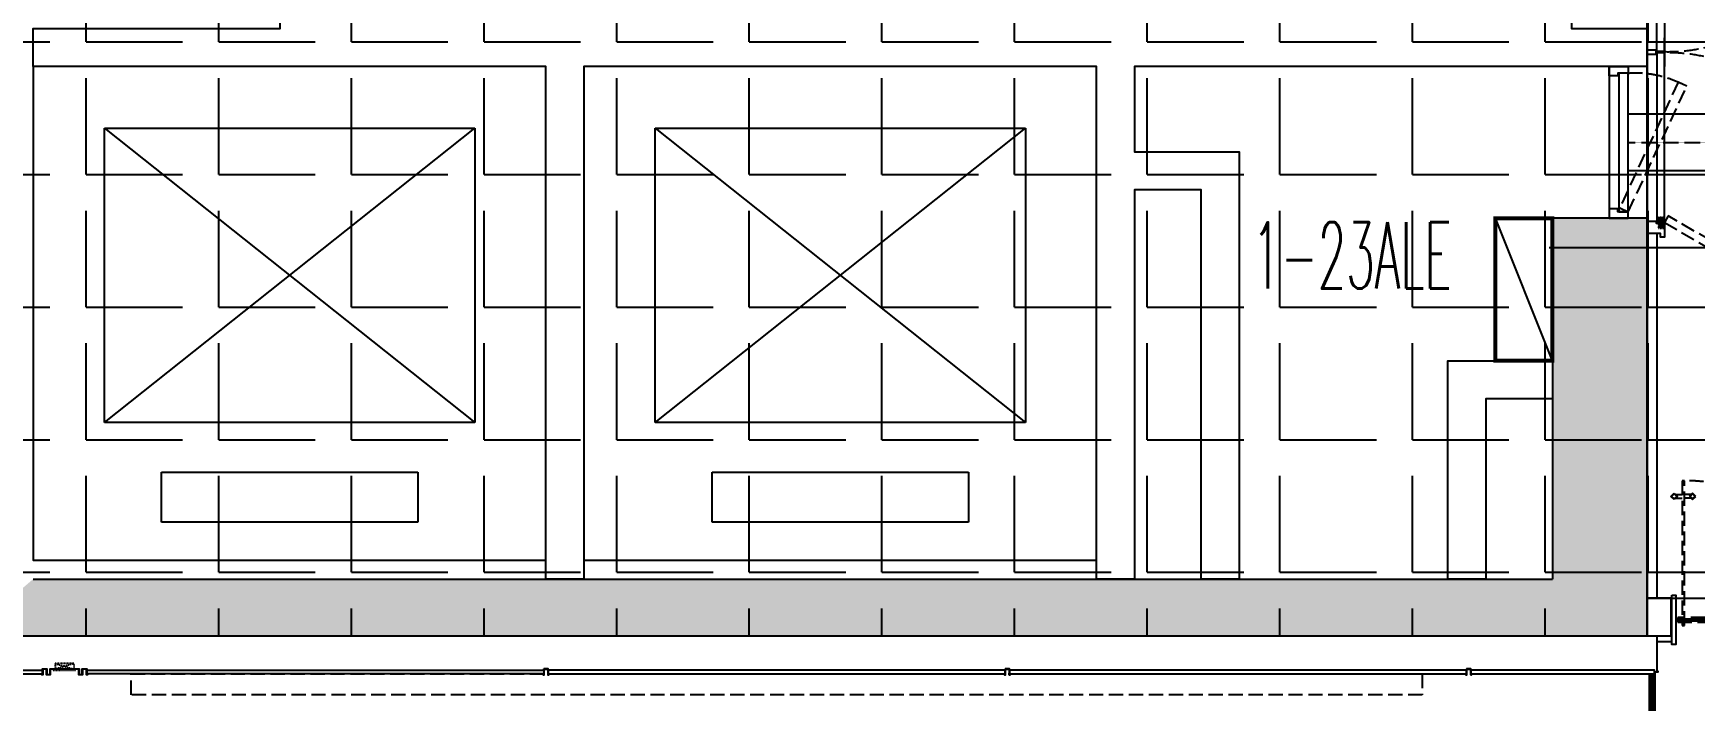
# Model space of a CAD drawing. Extents: x -284868 to 304789, y -137694 to 137894.
# Drawn here: x -60957 to -52207, y -12034 to -8518 of the extents above; entities that cross this region are included whole.
import ezdxf
from ezdxf.enums import TextEntityAlignment as Align

# ---------------------------------------------------------------- set-up
doc = ezdxf.new("R2010")
doc.units = 0
doc.set_wipeout_variables(frame=1)
doc.linetypes.add('DASH', pattern=[0.35, 0.25, -0.1])
doc.layers.get('0').update_dxf_attribs({"linetype": 'CONTINUOUS'})
for name, color, linetype in [('0-墙', 4, 'CONTINUOUS'), ('0-建筑柱体', 251, 'CONTINUOUS'), ('0-电梯', 3, 'CONTINUOUS'), ('0-非设计区域', 251, 'CONTINUOUS'), ('CABLETRAY', 4, 'CONTINUOUS'), ('CABLETRAY_DOTE', 5, 'DASH'), ('E-FIRE-CIRC', 120, 'CONTINUOUS'), ('EM-强电', 220, 'CONTINUOUS'), ('EQUIP-箱柜', 3, 'CONTINUOUS'), ('P-完成面', 42, 'CONTINUOUS'), ('P-平面家具', 3, 'CONTINUOUS'), ('P-门扇', 6, 'CONTINUOUS'), ('TEXT_照明_回路标注', 41, 'CONTINUOUS'), ('WIRE-照明', 130, 'CONTINUOUS')]:
    doc.layers.add(name, color=color, linetype=linetype)
doc.styles.add('_TEL_DIM', font='SIMPLEX', dxfattribs={"width": 0.8, "height": 3.5, "bigfont": 'HZTXT'})
doc.styles.add('HZ_e', font='simplex.shx', dxfattribs={"width": 0.8, "bigfont": 'hztxt.shx'})

# ---------------------------------------------------------------- blocks, each defined once
blk = doc.blocks.new('213r5467')
for p, q in [((-90909.2, -260063), (-90909.2, -260325.5)), ((-89559.2, -260063), (-90909.2, -260063)), ((-89559.2, -260325.5), (-89559.2, -260063)), ((-90909.2, -260325.5), (-89559.2, -260325.5)), ((-91209.2, -260588), (-91209.2, -262138)), ((-89259.2, -260588), (-91209.2, -260588)), ((-91209.2, -260588), (-89259.2, -262138)), ((-91209.2, -262138), (-89259.2, -260588)), ((-89259.2, -262138), (-89259.2, -260588)), ((-91209.2, -262138), (-89259.2, -262138))]:
    blk.add_line(p, q)
blk.add_lwpolyline([(-88884.2, -262463), (-91584.2, -262463), (-91584.2, -259863), (-88884.2, -259863), (-88884.2, -262463)])
blk = doc.blocks.new('sgASGHHHH')
for points in [[(-94645.8, -911924), (-94645.8, -913824), (-94145.8, -914124), (-94145.8, -911924)], [(-102645.8, -913824), (-102995.8, -914124), (-94145.8, -914124), (-94645.8, -913824)]]:
    blk.add_hatch(color=256).paths.add_polyline_path(points)
at = {"color": 4}
for p, q in [((-94645.8, -911924), (-94645.8, -913824)), ((-94145.8, -911924), (-94645.8, -911924)), ((-94145.8, -911924), (-94145.8, -914124)), ((-102645.8, -913824), (-94645.8, -913824)), ((-102995.8, -914124), (-94145.8, -914124))]:
    blk.add_line(p, q, dxfattribs=at)
blk = doc.blocks.new('A$C7A304ED9')
at = {"linetype": 'DASH', "ltscale": 0.1}
for p, q in [((-50, 28.5), (50, -1.5)), ((50, 28.5), (-50, -1.5))]:
    blk.add_line(p, q, dxfattribs=at)
blk.add_lwpolyline([(120, -26.5), (120, -31.5), (115, -31.5), (115, -1.5), (95, -1.5), (95, -31.5), (75, -31.5), (75, -1.5), (-75, -1.5), (-75, -31.5), (-95, -31.5), (-95, -1.5), (-115, -1.5), (-115, -31.5), (-120, -31.5), (-120, -26.5), (-118.5, -26.5), (-118.5, -30), (-116.5, -30), (-116.5, 0), (-93.5, 0), (-93.5, -30), (-76.5, -30), (-76.5, 0), (76.5, 0), (76.5, -30), (93.5, -30), (93.5, 0), (116.5, 0), (116.5, -30), (118.5, -30), (118.5, -26.5), (120, -26.5)])
for points in [[(-50, -1.5), (50, -1.5), (50, 28.5), (-50, 28.5)], [(-60, -6.5), (60, -6.5), (60, -1.5), (-60, -1.5)]]:
    blk.add_lwpolyline(points, close=True, dxfattribs=at)
blk = doc.blocks.new('A$C4A657766')
h = blk.add_hatch()
h.set_pattern_fill('ANSI32', color=256, scale=0.2, style=0)
h.set_pattern_definition([(45, (-14.9999, -5), (-1.34704, 1.34704), []), (45, (-14.1019, -5), (-1.34704, 1.34704), [])])
h.paths.add_polyline_path([(-11.5, 26.5), (-11.5, -3.5), (-13.5, -3.5), (-13.5, 0), (-15, 0), (-15, -5), (-10, -5), (-10, 25), (10, 25), (10, -5), (15, -5), (15, 0), (13.5, 0), (13.5, -3.5), (11.5, -3.5), (11.5, 26.5)])
blk.add_lwpolyline([(-11.5, 26.5), (-11.5, -3.5), (-13.5, -3.5), (-13.5, 0), (-15, 0), (-15, -5), (-10, -5), (-10, 25), (10, 25), (10, -5), (15, -5), (15, 0), (13.5, 0), (13.5, -3.5), (11.5, -3.5), (11.5, 26.5), (-11.5, 26.5)])
blk = doc.blocks.new('A$C6C5C068E')
h = blk.add_hatch()
h.set_pattern_fill('ANSI32', color=256, scale=0.2, style=0)
h.set_pattern_definition([(45, (506565838.6591, 131390591.2148), (-1.3470384181604, 1.3470384181604), []), (45, (506565839.5572, 131390591.2148), (-1.3470384181604, 1.3470384181604), [])])
h.paths.add_polyline_path([(11.2, 11.2), (-3.8, 11.2), (-3.8, 13.8), (0, 13.8), (0, 15), (-5, 15), (-5, 10), (10, 10), (10, -5), (15, -5), (15, 0), (13.8, 0), (13.8, -3.8), (11.2, -3.8)])
blk.add_lwpolyline([(11.2, 11.2), (-3.8, 11.2), (-3.8, 13.8), (0, 13.8), (0, 15), (-5, 15), (-5, 10), (10, 10), (10, -5), (15, -5), (15, 0), (13.8, 0), (13.8, -3.8), (11.2, -3.8)], close=True)
blk = doc.blocks.new('A$C67A6433D')
at = {"linetype": 'DASH', "ltscale": 0.03}
blk.add_wipeout([(30.7, 0), (-28.1, 0), (-28.1, 25.8), (30.7, 25.8)], dxfattribs=at)
for p, q in [((-25.8, 19.5), (-22.7, 19)), ((-25.4, 13.4), (-18.7, 4.2)), ((-20.9, 18.6), (-9.1, 16.4)), ((-20.3, 1.6), (-20.3, 0)), ((-18.9, 12.6), (-11.9, 2.9)), ((-17.9, 11.2), (-6.8, 9.1)), ((-16, 8.5), (-6.1, 8.5)), ((-16, 2.9), (-0.3, 2.9)), ((-13, 24.2), (-13, 25.8)), ((-12.3, 23.4), (-12.3, 24.7)), ((-12.3, 24.7), (0, 24.7)), ((-8.8, 11.8), (-8.7, 20.7)), ((-8.7, 16.4), (-8.7, 20.7)), ((-1.5, 4), (-7.9, 10.2)), ((-1.9, 19.2), (-3.5, 14.1)), ((0.4, 9.4), (-2.8, 11.9)), ((2.6, 9.4), (5.8, 11.9)), ((30.4, 25.8), (3, 25.8)), ((14.9, 24.7), (3, 24.7)), ((18.6, 2.9), (3.3, 2.9)), ((4.5, 4), (10.9, 10.2)), ((4.9, 19.2), (6.5, 14.1)), ((18.6, 8.5), (9.1, 8.5)), ((11.8, 11.8), (11.7, 20.7)), ((23.5, 18.6), (11.7, 16.4)), ((20.5, 11.2), (12.3, 9.7)), ((21.5, 12.6), (14.5, 2.9)), ((14.9, 23.4), (14.9, 24.7)), ((15.6, 24.2), (15.6, 25.8)), ((28, 13.4), (21.4, 4.2)), ((22.9, 1.6), (22.9, 0)), ((28.4, 19.5), (25.4, 19))]:
    blk.add_line(p, q, dxfattribs=at)
for points in [[(0, 9.7), (0, 25.8), (-27.7, 25.8), (-27.7, 0), (0, 0), (0, 2.7)], [(3, 9.7), (3, 25.8), (30.7, 25.8), (30.7, 0), (3, 0), (3, 2.7)]]:
    blk.add_lwpolyline(points, dxfattribs=at)
for points in [[(-13, 24.2), (-13, 24.2), (-25.8, 24.2, 0.414214), (-26.5, 23.4), (-26.5, 2.4, 0.414214), (-25.8, 1.6), (-20.3, 1.6)], [(-12.3, 23.4), (-25, 23.4, 0.414214), (-25.8, 22.6), (-25.8, 16.8)], [(-25.8, 14), (-25.8, 5, 0.414214), (-25, 4.2), (-18.7, 4.2)], [(14.9, 23.4), (27.6, 23.4, -0.414214), (28.4, 22.6), (28.4, 16.8)], [(15.6, 24.2), (15.6, 24.2), (28.4, 24.2, -0.414214), (29.2, 23.4), (29.2, 2.4, -0.414214), (28.4, 1.6), (22.9, 1.6)], [(28.4, 14), (28.4, 5, -0.414214), (27.6, 4.2), (21.4, 4.2)]]:
    blk.add_lwpolyline(points, format="xyb", dxfattribs=at)
for centre in [(-22.5, 15.4), (-5.1, 20.7), (1.5, 6), (8.1, 20.7), (25.1, 15.4)]:
    blk.add_circle(centre, 1.99, dxfattribs=at)
for centre, radius, start, end in [((-22.5, 15.4), 3.58, 338.85628, 221.96096), ((-17.6, 13.5), 1.59, 158.85628, 216.02452), ((-16, 6.5), 3.58, 211.82128, 270), ((-6.8, 11.8), 1.99, 178.25247, 238.26721), ((-5.1, 20.7), 3.58, 334.84516, 179.12624), ((-1.6, 13.5), 1.99, 160.89293, 232.11387), ((1.5, 6), 3.58, 213.03161, 326.96839), ((1.5, 6), 3.58, 72.86559, 107.13441), ((8.1, 20.7), 3.58, 0.87376, 205.15484), ((4.6, 13.5), 1.99, 307.88613, 19.10707), ((9.8, 11.8), 1.99, 301.73279, 1.74753), ((12, 11.2), 1.59, 222.33862, 280.57582), ((18.6, 6.5), 3.58, 270, 328.17872), ((25.1, 15.4), 3.58, 318.03904, 201.14372), ((20.2, 13.5), 1.59, 323.97548, 21.14372)]:
    blk.add_arc(centre, radius, start, end, dxfattribs=at)
blk = doc.blocks.new('A$C250F1CE2')
at = {"color": 251, "linetype": 'DASH', "ltscale": 300}
blk.add_lwpolyline([(35, 100), (696.6, 408.5), (717.7, 363.2), (56.1, 54.7)], close=True, dxfattribs=at)
for points in [[(0, 100), (35, 100), (35, 45), (50, 45), (50, 0), (0, 0), (0, 100)], [(800, 100), (765, 100), (765, 45), (750, 45), (750, 0), (800, 0), (800, 100)]]:
    blk.add_lwpolyline(points)
blk.add_lwpolyline([(35, 100), (765, 100), (765, 50), (35, 50)], close=True)
blk.add_arc((223.2, 139.2), 543.2, 355.86618, 27.00764, dxfattribs=at)
blk = doc.blocks.new('A$C7B347943')
at = {"layer": 'P-门扇', "color": 251, "linetype": 'DASH', "ltscale": 300}
for p, q in [((-9.9, 0), (9.9, 0)), ((0, -9.9), (0, 9.9))]:
    blk.add_line(p, q, dxfattribs=at)
blk.add_lwpolyline([(114, -12), (114, 12), (-30, 12), (-30, -12)], close=True, dxfattribs=at)
at = {"layer": 'P-门扇', "color": 6, "linetype": 'DASH', "ltscale": 300}
blk.add_circle((0, 0), 6, dxfattribs=at)
blk = doc.blocks.new('A$C21f4e1ae')
at = {"layer": 'P-门扇', "color": 251, "linetype": 'DASH', "ltscale": 300}
for p, q in [((-775.5, 1), (-775.5, -34)), ((-755.5, 1), (-755.5, -34)), ((-775.5, -81), (-775.5, -46)), ((-755.5, -81), (-755.5, -46)), ((-775.5, -1469), (-775.5, -1504)), ((-755.5, -1469), (-755.5, -1504)), ((-775.5, -1551), (-775.5, -1516)), ((-755.5, -1551), (-755.5, -1516))]:
    blk.add_line(p, q, dxfattribs=at)
at = {"layer": 'P-门扇', "color": 8}
for p, q in [((-120, -10), (-120, -772.5)), ((-110, -10), (-110, -772.5)), ((-120, -1540), (-120, -777.5)), ((-110, -1540), (-110, -777.5))]:
    blk.add_line(p, q, dxfattribs=at)
at = {"layer": 'P-门扇', "color": 251}
for p, q in [((-156, -680.5), (-121, -680.5)), ((-74, -680.5), (-109, -680.5)), ((-156, -700.5), (-121, -700.5)), ((-74, -700.5), (-109, -700.5)), ((-156, -849.5), (-121, -849.5)), ((-156, -869.5), (-121, -869.5)), ((-74, -849.5), (-109, -849.5)), ((-74, -869.5), (-109, -869.5))]:
    blk.add_line(p, q, dxfattribs=at)
at = {"layer": 'P-门扇', "color": 251, "linetype": 'DASH', "ltscale": 300}
for points in [[(-748, 8.5), (-765.5, 26), (-783, 8.5), (-765.5, -9)], [(-752.2, 8.5), (-765.5, 21.8), (-778.8, 8.5), (-765.5, -4.8)], [(-847.5, -35), (-846.5, -34), (-86, -34), (-85, -35), (-85, -45), (-86, -46), (-846.5, -46), (-847.5, -45)], [(-748, -88.5), (-765.5, -106), (-783, -88.5), (-765.5, -71)], [(-752.2, -88.5), (-765.5, -101.8), (-778.8, -88.5), (-765.5, -75.2)], [(-748, -1461.5), (-765.5, -1444), (-783, -1461.5), (-765.5, -1479)], [(-752.2, -1461.5), (-765.5, -1448.2), (-778.8, -1461.5), (-765.5, -1474.8)], [(-847.5, -1515), (-846.5, -1516), (-86, -1516), (-85, -1515), (-85, -1505), (-86, -1504), (-846.5, -1504), (-847.5, -1505)], [(-748, -1558.5), (-765.5, -1576), (-783, -1558.5), (-765.5, -1541)], [(-752.2, -1558.5), (-765.5, -1571.8), (-778.8, -1558.5), (-765.5, -1545.2)]]:
    blk.add_lwpolyline(points, close=True, dxfattribs=at)
at = {"layer": 'P-门扇'}
for points in [[(-110, -772.5), (-109, -771.5), (-109, -11), (-110, -10), (-120, -10), (-121, -11), (-121, -771.5), (-120, -772.5)], [(-110, -777.5), (-109, -778.5), (-109, -1539), (-110, -1540), (-120, -1540), (-121, -1539), (-121, -778.5), (-120, -777.5)]]:
    blk.add_lwpolyline(points, close=True, dxfattribs=at)
at = {"layer": 'P-门扇', "color": 251}
for points in [[(-163.5, -673), (-181, -690.5), (-163.5, -708), (-146, -690.5)], [(-163.5, -677.2), (-176.8, -690.5), (-163.5, -703.8), (-150.2, -690.5)], [(-66.5, -673), (-49, -690.5), (-66.5, -708), (-84, -690.5)], [(-66.5, -677.2), (-53.2, -690.5), (-66.5, -703.8), (-79.8, -690.5)], [(-163.5, -877), (-181, -859.5), (-163.5, -842), (-146, -859.5)], [(-163.5, -872.8), (-176.8, -859.5), (-163.5, -846.2), (-150.2, -859.5)], [(-66.5, -877), (-49, -859.5), (-66.5, -842), (-84, -859.5)], [(-66.5, -872.8), (-53.2, -859.5), (-66.5, -846.2), (-79.8, -859.5)]]:
    blk.add_lwpolyline(points, close=True, dxfattribs=at)
at = {"layer": 'P-门扇', "color": 251, "linetype": 'DASH', "ltscale": 300}
for centre, start, end in [((-133.7, -58.7), 178.68099, 271.31901), ((-133.7, -1491.3), 88.68099, 181.31901)]:
    blk.add_arc(centre, 714, start, end, dxfattribs=at)
at = {"layer": 'P-门扇', "extrusion": (0, 0, -1), "zscale": -1, "rotation": 270}
blk.add_blockref('A$C7B347943', (115, -40), dxfattribs=at)
at = {"layer": 'P-门扇', "rotation": 90.00000000000003}
blk.add_blockref('A$C7B347943', (-115, -1510), dxfattribs=at)
blk = doc.blocks.new('A$C4DBE3E00')
at = {"layer": 'CABLETRAY'}
for p, q in [((8400, 2450), (8943, 2450)), ((8943, 2150), (8400, 2150))]:
    blk.add_line(p, q, dxfattribs=at)
at = {"layer": 'CABLETRAY_DOTE'}
blk.add_line((8400, 2300), (8943, 2300), dxfattribs=at)
blk = doc.blocks.new('A$C41675BF7')
at = {"layer": 'EM-强电', "color": 6, "const_width": 40}
blk.add_lwpolyline([(25, -200), (25, -3500)], dxfattribs=at)
blk = doc.blocks.new('$equip$00002942')
for p, q in [((-0.75, 0.6), (-0.75, 0)), ((-0.75, 0), (0.75, 0.6)), ((0.75, 0.6), (-0.75, 0.6)), ((0.75, 0), (0.75, 0.6)), ((-0.75, 0), (0.75, 0))]:
    blk.add_line(p, q)
at = {"const_width": 0.04}
blk.add_lwpolyline([(-0.75, 0.6), (-0.75, 0), (0.75, 0), (0.75, 0.6), (-0.75, 0.6), (-0.75, 0)], dxfattribs=at)
for p in [(0, 0.6), (-0.75, 0.3), (0.75, 0.3), (0, 0)]:
    blk.add_point(p)
at = {"color": 7, "style": '_TEL_DIM', "flags": 1}
for tag in ['A', 'REMARK']:
    blk.add_attdef(tag, text='', height=0.00002, dxfattribs=at).set_placement((0, 0), align=Align.MIDDLE_CENTER)

msp = doc.modelspace()

# ---------------------------------------------------------------- hatches: boundary and pattern name
at = {"layer": '0-非设计区域', "ltscale": 3}
h = msp.add_hatch(dxfattribs=at)
h.set_pattern_fill('ANGLE', color=256, scale=100)
h.set_pattern_definition([(0, (-406435.95, 452446.1), (0, 698.5), [508, -190.5]), (90, (-406435.95, 452446.1), (-698.5, 4e-14), [508, -190.5])])
h.paths.add_polyline_path([(-67356.6, -11692.7), (-52456.6, -11692.7), (-52456.6, 6107.3), (-67356.6, 6107.3)])

# ---------------------------------------------------------------- linework, layer by layer
at = {"layer": '0-墙'}
for points in [[(-52856.6, -7692.7), (-52856.6, -8492.7), (-52456.6, -8492.7), (-52456.6, -8692.7), (-55156.6, -8692.7), (-55156.6, -9142.7), (-54606.6, -9142.7), (-54606.6, -11392.7), (-54806.6, -11392.7), (-54806.6, -9342.7), (-55156.6, -9342.7), (-55156.6, -11392.7), (-55356.6, -11392.7), (-55356.6, -8692.7), (-58056.6, -8692.7), (-58056.6, -11392.7), (-58256.6, -11392.7), (-58256.6, -8692.7), (-60956.6, -8692.7), (-60956.6, -8492.7), (-59656.6, -8492.7), (-59656.6, -5692.7), (-63456.6, -5692.7)], [(-52956.6, -10442.7), (-53306.6, -10442.7), (-53306.6, -11392.7), (-53506.6, -11392.7), (-53506.6, -10242.7), (-52956.6, -10242.7), (-52956.6, -10442.7)]]:
    msp.add_lwpolyline(points, dxfattribs=at)
at = {"layer": '0-墙', "ltscale": 3}
msp.add_lwpolyline([(-52331.6, -11692.7), (-52331.6, -11492.7), (-52456.6, -11492.7), (-52456.6, -11692.7)], close=True, dxfattribs=at)
at = {"layer": '0-非设计区域', "ltscale": 3}
msp.add_lwpolyline([(-67356.6, -11692.7), (-52456.6, -11692.7), (-52456.6, 6107.3), (-67356.6, 6107.3)], close=True, dxfattribs=at)
at = {"layer": 'P-完成面'}
for p, q in [((-52366.6, -8617.7), (-52366.6, -8542.7)), ((-52366.6, -8617.7), (-52366.6, -8692.7)), ((-52331.6, -11492.7), (-52326.6, -11492.7)), ((-52406.6, -11722.7), (-52326.6, -11722.7)), ((-52331.6, -11692.7), (-52326.6, -11692.7))]:
    msp.add_line(p, q, dxfattribs=at)
for points in [[(-52406.6, -7720.7), (-52366.6, -7720.7), (-52366.6, -8614.7), (-52406.6, -8614.7)], [(-52409.6, -8607.7), (-52456.6, -8607.7), (-52456.6, -8627.7), (-52409.6, -8627.7)], [(-52406.6, -9514.7), (-52366.6, -9514.7), (-52366.6, -8620.7), (-52406.6, -8620.7)], [(-52326.6, -11477.7), (-52306.6, -11477.7), (-52306.6, -11737.7), (-52326.6, -11737.7)]]:
    msp.add_lwpolyline(points, close=True, dxfattribs=at)
for points in [[(-52456.6, -9507.7), (-52409.6, -9507.7), (-52409.6, -9517.7), (-52366.6, -9517.7), (-52366.6, -9592.7), (-52386.6, -9592.7), (-52386.6, -9572.7), (-52456.6, -9572.7), (-52456.6, -9507.7)], [(-52406.6, -9572.7), (-52406.6, -11492.7)], [(-52406.6, -11692.7), (-52406.6, -11881.5)], [(-62115.1, -11892.7), (-62115.1, -11872.7), (-60908.1, -11872.7), (-60908.1, -11892.7)], [(-62115.1, -11892.7), (-60908.1, -11892.7), (-60908.1, -11886.7)], [(-60675.1, -11892.7), (-60675.1, -11872.7), (-58268.1, -11872.7), (-58268.1, -11892.7)], [(-58268.1, -11892.7), (-60675.1, -11892.7)], [(-55838.1, -11892.7), (-55838.1, -11872.7), (-58245.1, -11872.7), (-58245.1, -11892.7)], [(-58245.1, -11892.7), (-55838.1, -11892.7)], [(-53408.1, -11892.7), (-53408.1, -11872.7), (-55815.1, -11872.7), (-55815.1, -11892.7)], [(-55815.1, -11892.7), (-53408.1, -11892.7)], [(-52417.8, -11892.7), (-52417.8, -11872.7), (-53385.1, -11872.7), (-53385.1, -11892.7)], [(-53385.1, -11892.7), (-52417.8, -11892.7)]]:
    msp.add_lwpolyline(points, dxfattribs=at)
at = {"layer": 'P-平面家具', "linetype": 'DASH', "ltscale": 300}
msp.add_lwpolyline([(-60441.6, -11892.7), (-53641.6, -11892.7), (-53641.6, -12002.8), (-60441.6, -12002.8)], close=True, dxfattribs=at)
at = {"layer": 'P-门扇'}
msp.add_line((-52656.6, -8692.7), (-52656.6, -9492.7), dxfattribs=at)
at = {"layer": 'P-门扇', "color": 251, "linetype": 'DASH', "ltscale": 300}
msp.add_arc((-52346.6, -7732.2), 882.7, 268.70166, 31.29833, dxfattribs=at)
at = {"layer": 'WIRE-照明'}
msp.add_lwpolyline([(-52081.6, -15754.7), (-52081.6, -9647.5), (-52973.6, -9647.5)], dxfattribs=at)

# ---------------------------------------------------------------- block references
at = {"layer": '0-建筑柱体'}
msp.add_blockref('sgASGHHHH', (41689.2, 902431.3), dxfattribs=at)
at = {"layer": '0-电梯', "xscale": -1, "rotation": 180}
for p in [(30627.5, -271155.7), (33527.5, -271155.7)]:
    msp.add_blockref('213r5467', p, dxfattribs=at)
at = {"layer": 'EQUIP-箱柜', "xscale": 500, "yscale": 500, "zscale": 500, "rotation": 90}
msp.add_blockref('$equip$00002942', (-52956.6, -9867.7), dxfattribs=at)
at = {"layer": 'P-完成面'}
for name, p in [('A$C7A304ED9', (-60791.6, -11866.2)), ('A$C4A657766', (-58256.6, -11892.7)), ('A$C4A657766', (-55826.6, -11892.7)), ('A$C4A657766', (-53396.6, -11892.7))]:
    msp.add_blockref(name, p, dxfattribs=at)
at = {"layer": 'P-完成面', "xscale": -1}
msp.add_blockref('A$C6C5C068E', (-52406.6, -11892.7), dxfattribs=at)
at = {"layer": 'P-门扇', "color": 1, "ltscale": 3, "rotation": 269.9999999999999}
msp.add_blockref('A$C21f4e1ae', (-50756.6, -11722.7), dxfattribs=at)

# ---------------------------------------------------------------- texts
at = {"layer": 'TEXT_照明_回路标注', "style": 'HZ_e', "width": 0.5}
msp.add_text('1-23ALE', height=350, dxfattribs=at).set_placement((-54536.9, -9863.2, 0.1))

# ---------------------------------------------------------------- next in the draw order: block references
at = {"layer": 'P-完成面', "rotation": 90}
msp.add_blockref('A$C67A6433D', (-52371.6, -9517.7), dxfattribs=at)

# ---------------------------------------------------------------- next in the draw order: hatches: boundary and pattern name
at = {"layer": '0-非设计区域', "ltscale": 3}
h = msp.add_hatch(dxfattribs=at)
h.set_pattern_fill('ANGLE', color=256, scale=100)
h.set_pattern_definition([(0, (-492507.45, 452446.1), (0, 698.5), [508, -190.5]), (90, (-492507.45, 452446.1), (-698.5, 4e-14), [508, -190.5])])
h.paths.add_polyline_path([(-66206.6, 19007.8), (-66206.6, 16857.3), (-64006.6, 16857.3), (-64006.6, 6107.3), (-52456.6, 6107.3), (-52456.6, -11492.7), (-50656.6, -11492.7), (-50656.6, -1140.1), (-41206.1, -1140.1), (-41206.1, 19007.8)])

# ---------------------------------------------------------------- next in the draw order: linework, layer by layer
msp.add_lwpolyline([(-66206.6, 19007.8), (-66206.6, 16857.3), (-64006.6, 16857.3), (-64006.6, 6107.3), (-52456.6, 6107.3), (-52456.6, -11492.7), (-50656.6, -11492.7), (-50656.6, -1140.1), (-41206.1, -1140.1), (-41206.1, 19007.8)], close=True, dxfattribs=at)
at = {"layer": 'P-门扇', "color": 251, "linetype": 'DASH', "ltscale": 300}
msp.add_lwpolyline([(-52346.6, -9480.1), (-52366.6, -9514.7), (-51592.4, -9961.7), (-51572.4, -9927.1)], close=True, dxfattribs=at)
msp.add_arc((-52346.6, -9503.1), 882.7, 328.70167, 91.29834, dxfattribs=at)

# ---------------------------------------------------------------- next in the draw order: block references
at = {"layer": 'E-FIRE-CIRC'}
msp.add_blockref('A$C41675BF7', (-52456.6, -11692.7), dxfattribs=at)
at = {"layer": 'P-门扇', "xscale": -1, "rotation": 270}
msp.add_blockref('A$C250F1CE2', (-52656.6, -9492.7), dxfattribs=at)
at = {"layer": 'WIRE-照明'}
msp.add_blockref('A$C4DBE3E00', (-60956.6, -11392.7), dxfattribs=at)

doc.saveas('drawing.dxf')
